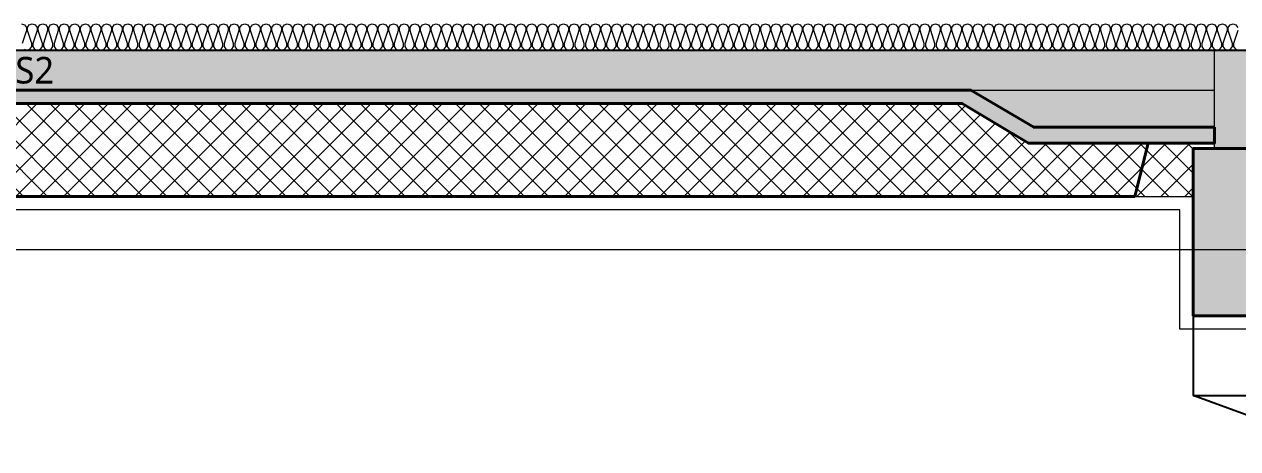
# Model space of a CAD drawing. Header units: millimetres. Extents: x 0 to 420000, y 0 to 297000.
# Drawn here: x 216513 to 221080, y 176750 to 178348 of the extents above; entities that cross this region are included whole.
import ezdxf
from ezdxf.enums import TextEntityAlignment as Align

# ---------------------------------------------------------------- set-up
doc = ezdxf.new("R2010")
doc.units = ezdxf.units.MM
doc.linetypes.add('CEN', pattern=[62, 60, -1, 0, -1])
for name, color, linetype, lineweight in [('A-AXIS-LINE', 1, 'CEN', 15), ('A-CONC-LIN1', 2, 'Continuous', 40), ('A-CONC-LIN2', 7, 'Continuous', 25), ('A-ELEV-LIN2', 7, 'Continuous', 25), ('A-XXXX-INSL1', 15, 'Continuous', 18), ('A-XXXX-INSL2', 8, 'Continuous', 18)]:
    doc.layers.add(name, color=color, linetype=linetype, lineweight=lineweight)
doc.layers.add('A-CONC-SOLD', color=253, linetype='CEN')
doc.layers.add('A-XXXX-NPLT', color=144, linetype='Continuous', lineweight=15, plot=False)
doc.styles.add('맑은고딕', font='')
doc.styles.get('맑은고딕').set_extended_font_data('Malgun Gothic')

# ---------------------------------------------------------------- blocks, each defined once
blk = doc.blocks.new('axis(220316)')
at = {"layer": 'A-AXIS-LINE', "ltscale": 1000}
blk.add_line((4631788.1, -422118.7), (4955413.1, -422118.7), dxfattribs=at)
blk = doc.blocks.new('PG1')
at = {"layer": 'A-CONC-SOLD'}
h = blk.add_hatch(color=256, dxfattribs=at)
h.dxf.hatch_style = 1
h.paths.add_polyline_path([(4800580.6, -237068.7), (4800580.6, -237438.7), (4802620.6, -237438.7), (4802620.6, -237068.7)])
h = blk.add_hatch(color=256, dxfattribs=at)
h.dxf.hatch_style = 1
h.paths.add_polyline_path([(4800500.6, -238068.7), (4800500.6, -237438.7), (4802700.6, -237438.7), (4802700.6, -238068.7), (4802240.6, -238068.7), (4802160.6, -237488.7), (4801040.6, -237488.7), (4800960.6, -238068.7)])
at = {"layer": 'A-CONC-LIN1'}
blk.add_lwpolyline([(4800500.6, -238068.7), (4800500.6, -237438.7), (4802700.6, -237438.7), (4802700.6, -238068.7), (4802240.6, -238068.7), (4802160.6, -237488.7), (4801040.6, -237488.7), (4800960.6, -238068.7), (4800500.6, -238068.7)], dxfattribs=at)
at = {"layer": 'A-CONC-LIN2'}
blk.add_line((4800580.6, -237068.7), (4802620.6, -237068.7), dxfattribs=at)
at = {"layer": 'A-XXXX-NPLT'}
blk.add_lwpolyline([(4802700.6, -238068.7), (4800500.6, -238068.7), (4800500.6, -237438.7), (4800580.6, -237438.7), (4800580.6, -237068.7), (4802620.6, -237068.7), (4802620.6, -237438.7), (4802700.6, -237438.7)], close=True, dxfattribs=at)
at = {"layer": 'A-XXXX-NPLT', "style": '맑은고딕'}
for s, p in [('PG1', (4801600.6, -237718.7)), ('2200X1000', (4801600.6, -237868.7))]:
    blk.add_text(s, height=100, dxfattribs=at).set_placement(p, align=Align.MIDDLE)
blk = doc.blocks.new('PS2(횡)')
at = {"layer": 'A-CONC-SOLD'}
h = blk.add_hatch(color=256, dxfattribs=at)
h.dxf.hatch_style = 1
h.paths.add_polyline_path([(1020, 0), (1020, -290), (1700, -290), (1937.4, -150), (9062.6, -150), (9300, -290), (9980, -290), (9980, 0)])
h = blk.add_hatch(color=256, dxfattribs=at)
h.dxf.hatch_style = 1
h.paths.add_polyline_path([(9980, -290), (9980, -350), (9280, -350), (9030, -200), (1970, -200), (1720, -350), (1020, -350), (1020, -290), (1700, -290), (1937.4, -150), (9062.6, -150), (9300, -290)])
at = {"layer": 'A-XXXX-INSL2'}
h = blk.add_hatch(dxfattribs=at)
h.set_pattern_fill('ANSI37', color=256, scale=20)
h.set_pattern_definition([(45, (-244012.5, -188500), (-44.90128, 44.90128), []), (135, (-244012.5, -188500), (-44.90128, -44.90128), [])])
h.paths.add_polyline_path([(1100, -550), (9900, -550), (9900, -350), (9280, -350), (9030, -200), (1970, -200), (1720, -350), (1100, -350)])
at = {"layer": 'A-CONC-LIN1', "color": 2}
for p, q in [((9680, -550), (9730, -350)), ((1320, -550), (9680, -550))]:
    blk.add_line(p, q, dxfattribs=at)
blk.add_lwpolyline([(9980, -290), (9980, -350), (9280, -350), (9030, -200), (1970, -200), (1720, -350), (1020, -350), (1020, -290), (1700, -290), (1937.4, -150), (9062.6, -150), (9300, -290)], close=True, dxfattribs=at)
at = {"layer": 'A-CONC-LIN2'}
blk.add_line((1020, 0), (9980, 0), dxfattribs=at)
at = {"layer": 'A-XXXX-INSL2'}
blk.add_line((9680, -550), (9900, -550), dxfattribs=at)
at = {"layer": 'A-XXXX-NPLT'}
blk.add_line((9062.6, -150), (9980, -150), dxfattribs=at)
at = {"layer": 'A-XXXX-NPLT', "style": '맑은고딕'}
blk.add_text('PS2', height=100, dxfattribs=at).set_placement((5500, -75), align=Align.MIDDLE)
blk = doc.blocks.new('횡3층')
at = {"layer": 'A-ELEV-LIN2'}
for p, q in [((4822500.6, -238318.7), (4824700.6, -238318.7)), ((4822500.6, -238318.7), (4822500.6, -238618.7)), ((4822500.6, -238618.7), (4824700.6, -238618.7)), ((4823050.6, -238818.7), (4822500.6, -238618.7))]:
    blk.add_line(p, q, dxfattribs=at)
at = {"layer": 'A-XXXX-INSL1'}
blk.add_lwpolyline([(4833450.6, -237918.7), (4824750.6, -237918.7), (4824750.6, -238368.7), (4824197, -238368.7), (4824117, -237788.7), (4823084.1, -237788.7), (4823004.1, -238368.7), (4822450.6, -238368.7), (4822450.6, -237918.7), (4813750.6, -237918.7), (4813750.6, -238368.7), (4813197, -238368.7), (4813117, -237788.7), (4812084.1, -237788.7), (4812004.1, -238368.7), (4811450.6, -238368.7), (4811450.6, -237918.7), (4802750.6, -237918.7)], dxfattribs=at)
at = {"layer": 'A-XXXX-INSL2'}
for points in [[(4818090.6, -237218.7), (4818101.6, -237222.7), (4818108.6, -237232.7), (4818108.6, -237243.7), (4818092.6, -237293.7)], [(4818099.6, -237314.7), (4818110.6, -237318.7), (4818121.6, -237314.7), (4818128.6, -237304.7), (4818128.6, -237293.7), (4818112.6, -237243.7), (4818112.6, -237232.7), (4818119.6, -237222.7), (4818130.6, -237218.7), (4818141.6, -237222.7), (4818148.6, -237232.7), (4818148.6, -237243.7), (4818132.6, -237293.7), (4818132.6, -237304.7), (4818139.6, -237314.7), (4818150.6, -237318.7), (4818161.6, -237314.7), (4818168.6, -237304.7), (4818168.6, -237293.7), (4818152.6, -237243.7), (4818152.6, -237232.7), (4818159.6, -237222.7), (4818170.6, -237218.7), (4818181.6, -237222.7), (4818188.6, -237232.7), (4818188.6, -237243.7), (4818172.6, -237293.7), (4818172.6, -237304.7), (4818179.6, -237314.7), (4818190.6, -237318.7), (4818201.6, -237314.7), (4818208.6, -237304.7), (4818208.6, -237293.7), (4818192.6, -237243.7), (4818192.6, -237232.7), (4818199.6, -237222.7), (4818210.6, -237218.7), (4818221.6, -237222.7), (4818228.6, -237232.7), (4818228.6, -237243.7), (4818212.6, -237293.7), (4818212.6, -237304.7), (4818219.6, -237314.7), (4818230.6, -237318.7), (4818241.6, -237314.7), (4818248.6, -237304.7), (4818248.6, -237293.7), (4818232.6, -237243.7), (4818232.6, -237232.7), (4818239.6, -237222.7), (4818250.6, -237218.7), (4818261.6, -237222.7), (4818268.6, -237232.7), (4818268.6, -237243.7), (4818252.6, -237293.7), (4818252.6, -237304.7), (4818259.6, -237314.7), (4818270.6, -237318.7), (4818281.6, -237314.7), (4818288.6, -237304.7), (4818288.6, -237293.7), (4818272.6, -237243.7), (4818272.6, -237232.7), (4818279.6, -237222.7), (4818290.6, -237218.7), (4818301.6, -237222.7), (4818308.6, -237232.7), (4818308.6, -237243.7), (4818292.6, -237293.7), (4818292.6, -237304.7), (4818299.6, -237314.7), (4818310.6, -237318.7), (4818321.6, -237314.7), (4818328.6, -237304.7), (4818328.6, -237293.7), (4818312.6, -237243.7), (4818312.6, -237232.7), (4818319.6, -237222.7), (4818330.6, -237218.7), (4818341.6, -237222.7), (4818348.6, -237232.7), (4818348.6, -237243.7), (4818332.6, -237293.7), (4818332.6, -237304.7), (4818339.6, -237314.7), (4818350.6, -237318.7), (4818361.6, -237314.7), (4818368.6, -237304.7), (4818368.6, -237293.7), (4818352.6, -237243.7), (4818352.6, -237232.7), (4818359.6, -237222.7), (4818370.6, -237218.7), (4818381.6, -237222.7), (4818388.6, -237232.7), (4818388.6, -237243.7), (4818372.6, -237293.7), (4818372.6, -237304.7), (4818379.6, -237314.7), (4818390.6, -237318.7), (4818401.6, -237314.7), (4818408.6, -237304.7), (4818408.6, -237293.7), (4818392.6, -237243.7), (4818392.6, -237232.7), (4818399.6, -237222.7), (4818410.6, -237218.7), (4818421.6, -237222.7), (4818428.6, -237232.7), (4818428.6, -237243.7), (4818412.6, -237293.7), (4818412.6, -237304.7), (4818419.6, -237314.7), (4818430.6, -237318.7), (4818441.6, -237314.7), (4818448.6, -237304.7), (4818448.6, -237293.7), (4818432.6, -237243.7), (4818432.6, -237232.7), (4818439.6, -237222.7), (4818450.6, -237218.7), (4818461.6, -237222.7), (4818468.6, -237232.7), (4818468.6, -237243.7), (4818452.6, -237293.7), (4818452.6, -237304.7), (4818459.6, -237314.7), (4818470.6, -237318.7), (4818481.6, -237314.7), (4818488.6, -237304.7), (4818488.6, -237293.7), (4818472.6, -237243.7), (4818472.6, -237232.7), (4818479.6, -237222.7), (4818490.6, -237218.7), (4818501.6, -237222.7), (4818508.6, -237232.7), (4818508.6, -237243.7), (4818492.6, -237293.7), (4818492.6, -237304.7), (4818499.6, -237314.7), (4818510.6, -237318.7), (4818521.6, -237314.7), (4818528.6, -237304.7), (4818528.6, -237293.7), (4818512.6, -237243.7), (4818512.6, -237232.7), (4818519.6, -237222.7), (4818530.6, -237218.7), (4818541.6, -237222.7), (4818548.6, -237232.7), (4818548.6, -237243.7), (4818532.6, -237293.7), (4818532.6, -237304.7), (4818539.6, -237314.7), (4818550.6, -237318.7), (4818561.6, -237314.7), (4818568.6, -237304.7), (4818568.6, -237293.7), (4818552.6, -237243.7), (4818552.6, -237232.7), (4818559.6, -237222.7), (4818570.6, -237218.7), (4818581.6, -237222.7), (4818588.6, -237232.7), (4818588.6, -237243.7), (4818572.6, -237293.7), (4818572.6, -237304.7), (4818579.6, -237314.7), (4818590.6, -237318.7), (4818601.6, -237314.7), (4818608.6, -237304.7), (4818608.6, -237293.7), (4818592.6, -237243.7), (4818592.6, -237232.7), (4818599.6, -237222.7), (4818610.6, -237218.7), (4818621.6, -237222.7), (4818628.6, -237232.7), (4818628.6, -237243.7), (4818612.6, -237293.7), (4818612.6, -237304.7), (4818619.6, -237314.7), (4818630.6, -237318.7), (4818641.6, -237314.7), (4818648.6, -237304.7), (4818648.6, -237293.7), (4818632.6, -237243.7), (4818632.6, -237232.7), (4818639.6, -237222.7), (4818650.6, -237218.7), (4818661.6, -237222.7), (4818668.6, -237232.7), (4818668.6, -237243.7), (4818652.6, -237293.7), (4818652.6, -237304.7), (4818659.6, -237314.7), (4818670.6, -237318.7), (4818681.6, -237314.7), (4818688.6, -237304.7), (4818688.6, -237293.7), (4818672.6, -237243.7), (4818672.6, -237232.7), (4818679.6, -237222.7), (4818690.6, -237218.7), (4818701.6, -237222.7), (4818708.6, -237232.7), (4818708.6, -237243.7), (4818692.6, -237293.7), (4818692.6, -237304.7), (4818699.6, -237314.7), (4818710.6, -237318.7), (4818721.6, -237314.7), (4818728.6, -237304.7), (4818728.6, -237293.7), (4818712.6, -237243.7), (4818712.6, -237232.7), (4818719.6, -237222.7), (4818730.6, -237218.7), (4818741.6, -237222.7), (4818748.6, -237232.7), (4818748.6, -237243.7), (4818732.6, -237293.7), (4818732.6, -237304.7), (4818739.6, -237314.7), (4818750.6, -237318.7), (4818761.6, -237314.7), (4818768.6, -237304.7), (4818768.6, -237293.7), (4818752.6, -237243.7), (4818752.6, -237232.7), (4818759.6, -237222.7), (4818770.6, -237218.7), (4818781.6, -237222.7), (4818788.6, -237232.7), (4818788.6, -237243.7), (4818772.6, -237293.7), (4818772.6, -237304.7), (4818779.6, -237314.7), (4818790.6, -237318.7), (4818801.6, -237314.7), (4818808.6, -237304.7), (4818808.6, -237293.7), (4818792.6, -237243.7), (4818792.6, -237232.7), (4818799.6, -237222.7), (4818810.6, -237218.7), (4818821.6, -237222.7), (4818828.6, -237232.7), (4818828.6, -237243.7), (4818812.6, -237293.7), (4818812.6, -237304.7), (4818819.6, -237314.7), (4818830.6, -237318.7), (4818841.6, -237314.7), (4818848.6, -237304.7), (4818848.6, -237293.7), (4818832.6, -237243.7), (4818832.6, -237232.7), (4818839.6, -237222.7), (4818850.6, -237218.7), (4818861.6, -237222.7), (4818868.6, -237232.7), (4818868.6, -237243.7), (4818852.6, -237293.7), (4818852.6, -237304.7), (4818859.6, -237314.7), (4818870.6, -237318.7), (4818881.6, -237314.7), (4818888.6, -237304.7), (4818888.6, -237293.7), (4818872.6, -237243.7), (4818872.6, -237232.7), (4818879.6, -237222.7), (4818890.6, -237218.7), (4818901.6, -237222.7), (4818908.6, -237232.7), (4818908.6, -237243.7), (4818892.6, -237293.7), (4818892.6, -237304.7), (4818899.6, -237314.7), (4818910.6, -237318.7), (4818921.6, -237314.7), (4818928.6, -237304.7), (4818928.6, -237293.7), (4818912.6, -237243.7), (4818912.6, -237232.7), (4818919.6, -237222.7), (4818930.6, -237218.7), (4818941.6, -237222.7), (4818948.6, -237232.7), (4818948.6, -237243.7), (4818932.6, -237293.7), (4818932.6, -237304.7), (4818939.6, -237314.7), (4818950.6, -237318.7), (4818961.6, -237314.7), (4818968.6, -237304.7), (4818968.6, -237293.7), (4818952.6, -237243.7), (4818952.6, -237232.7), (4818959.6, -237222.7), (4818970.6, -237218.7), (4818981.6, -237222.7), (4818988.6, -237232.7), (4818988.6, -237243.7), (4818972.6, -237293.7), (4818972.6, -237304.7), (4818979.6, -237314.7), (4818990.6, -237318.7), (4819001.6, -237314.7), (4819008.6, -237304.7), (4819008.6, -237293.7), (4818992.6, -237243.7), (4818992.6, -237232.7), (4818999.6, -237222.7), (4819010.6, -237218.7), (4819021.6, -237222.7), (4819028.6, -237232.7), (4819028.6, -237243.7), (4819012.6, -237293.7), (4819012.6, -237304.7), (4819019.6, -237314.7), (4819030.6, -237318.7), (4819041.6, -237314.7), (4819048.6, -237304.7), (4819048.6, -237293.7), (4819032.6, -237243.7), (4819032.6, -237232.7), (4819039.6, -237222.7), (4819050.6, -237218.7), (4819061.6, -237222.7), (4819068.6, -237232.7), (4819068.6, -237243.7), (4819052.6, -237293.7), (4819052.6, -237304.7), (4819059.6, -237314.7), (4819070.6, -237318.7), (4819081.6, -237314.7), (4819088.6, -237304.7), (4819088.6, -237293.7), (4819072.6, -237243.7), (4819072.6, -237232.7), (4819079.6, -237222.7), (4819090.6, -237218.7), (4819101.6, -237222.7), (4819108.6, -237232.7), (4819108.6, -237243.7), (4819092.6, -237293.7), (4819092.6, -237304.7), (4819099.6, -237314.7), (4819110.6, -237318.7), (4819121.6, -237314.7), (4819128.6, -237304.7), (4819128.6, -237293.7), (4819112.6, -237243.7), (4819112.6, -237232.7), (4819119.6, -237222.7), (4819130.6, -237218.7), (4819141.6, -237222.7), (4819148.6, -237232.7), (4819148.6, -237243.7), (4819132.6, -237293.7), (4819132.6, -237304.7), (4819139.6, -237314.7), (4819150.6, -237318.7), (4819161.6, -237314.7), (4819168.6, -237304.7), (4819168.6, -237293.7), (4819152.6, -237243.7), (4819152.6, -237232.7), (4819159.6, -237222.7), (4819170.6, -237218.7), (4819181.6, -237222.7), (4819188.6, -237232.7), (4819188.6, -237243.7), (4819172.6, -237293.7), (4819172.6, -237304.7), (4819179.6, -237314.7), (4819190.6, -237318.7), (4819201.6, -237314.7), (4819208.6, -237304.7), (4819208.6, -237293.7), (4819192.6, -237243.7), (4819192.6, -237232.7), (4819199.6, -237222.7), (4819210.6, -237218.7), (4819221.6, -237222.7), (4819228.6, -237232.7), (4819228.6, -237243.7), (4819212.6, -237293.7), (4819212.6, -237304.7), (4819219.6, -237314.7), (4819230.6, -237318.7), (4819241.6, -237314.7), (4819248.6, -237304.7), (4819248.6, -237293.7), (4819232.6, -237243.7), (4819232.6, -237232.7), (4819239.6, -237222.7), (4819250.6, -237218.7), (4819261.6, -237222.7), (4819268.6, -237232.7), (4819268.6, -237243.7), (4819252.6, -237293.7), (4819252.6, -237304.7), (4819259.6, -237314.7), (4819270.6, -237318.7), (4819281.6, -237314.7), (4819288.6, -237304.7), (4819288.6, -237293.7), (4819272.6, -237243.7), (4819272.6, -237232.7), (4819279.6, -237222.7), (4819290.6, -237218.7), (4819301.6, -237222.7), (4819308.6, -237232.7), (4819308.6, -237243.7), (4819292.6, -237293.7), (4819292.6, -237304.7), (4819299.6, -237314.7), (4819310.6, -237318.7), (4819321.6, -237314.7), (4819328.6, -237304.7), (4819328.6, -237293.7), (4819312.6, -237243.7), (4819312.6, -237232.7), (4819319.6, -237222.7), (4819330.6, -237218.7), (4819341.6, -237222.7), (4819348.6, -237232.7), (4819348.6, -237243.7), (4819332.6, -237293.7), (4819332.6, -237304.7), (4819339.6, -237314.7), (4819350.6, -237318.7), (4819361.6, -237314.7), (4819368.6, -237304.7), (4819368.6, -237293.7), (4819352.6, -237243.7), (4819352.6, -237232.7), (4819359.6, -237222.7), (4819370.6, -237218.7), (4819381.6, -237222.7), (4819388.6, -237232.7), (4819388.6, -237243.7), (4819372.6, -237293.7), (4819372.6, -237304.7), (4819379.6, -237314.7), (4819390.6, -237318.7), (4819401.6, -237314.7), (4819408.6, -237304.7), (4819408.6, -237293.7), (4819392.6, -237243.7), (4819392.6, -237232.7), (4819399.6, -237222.7), (4819410.6, -237218.7), (4819421.6, -237222.7), (4819428.6, -237232.7), (4819428.6, -237243.7), (4819412.6, -237293.7), (4819412.6, -237304.7), (4819419.6, -237314.7), (4819430.6, -237318.7), (4819441.6, -237314.7), (4819448.6, -237304.7), (4819448.6, -237293.7), (4819432.6, -237243.7), (4819432.6, -237232.7), (4819439.6, -237222.7), (4819450.6, -237218.7), (4819461.6, -237222.7), (4819468.6, -237232.7), (4819468.6, -237243.7), (4819452.6, -237293.7), (4819452.6, -237304.7), (4819459.6, -237314.7), (4819470.6, -237318.7), (4819481.6, -237314.7), (4819488.6, -237304.7), (4819488.6, -237293.7), (4819472.6, -237243.7), (4819472.6, -237232.7), (4819479.6, -237222.7), (4819490.6, -237218.7), (4819501.6, -237222.7), (4819508.6, -237232.7), (4819508.6, -237243.7), (4819492.6, -237293.7), (4819492.6, -237304.7), (4819499.6, -237314.7), (4819510.6, -237318.7), (4819521.6, -237314.7), (4819528.6, -237304.7), (4819528.6, -237293.7), (4819512.6, -237243.7), (4819512.6, -237232.7), (4819519.6, -237222.7), (4819530.6, -237218.7), (4819541.6, -237222.7), (4819548.6, -237232.7), (4819548.6, -237243.7), (4819532.6, -237293.7), (4819532.6, -237304.7), (4819539.6, -237314.7), (4819550.6, -237318.7), (4819561.6, -237314.7), (4819568.6, -237304.7), (4819568.6, -237293.7), (4819552.6, -237243.7), (4819552.6, -237232.7), (4819559.6, -237222.7), (4819570.6, -237218.7), (4819581.6, -237222.7), (4819588.6, -237232.7), (4819588.6, -237243.7), (4819572.6, -237293.7), (4819572.6, -237304.7), (4819579.6, -237314.7), (4819590.6, -237318.7), (4819601.6, -237314.7), (4819608.6, -237304.7), (4819608.6, -237293.7), (4819592.6, -237243.7), (4819592.6, -237232.7), (4819599.6, -237222.7), (4819610.6, -237218.7), (4819621.6, -237222.7), (4819628.6, -237232.7), (4819628.6, -237243.7), (4819612.6, -237293.7), (4819612.6, -237304.7), (4819619.6, -237314.7), (4819630.6, -237318.7), (4819641.6, -237314.7), (4819648.6, -237304.7), (4819648.6, -237293.7), (4819632.6, -237243.7), (4819632.6, -237232.7), (4819639.6, -237222.7), (4819650.6, -237218.7), (4819661.6, -237222.7), (4819668.6, -237232.7), (4819668.6, -237243.7), (4819652.6, -237293.7), (4819652.6, -237304.7), (4819659.6, -237314.7), (4819670.6, -237318.7), (4819681.6, -237314.7), (4819688.6, -237304.7), (4819688.6, -237293.7), (4819672.6, -237243.7), (4819672.6, -237232.7), (4819679.6, -237222.7), (4819690.6, -237218.7), (4819701.6, -237222.7), (4819708.6, -237232.7), (4819708.6, -237243.7), (4819692.6, -237293.7), (4819692.6, -237304.7), (4819699.6, -237314.7), (4819710.6, -237318.7), (4819721.6, -237314.7), (4819728.6, -237304.7), (4819728.6, -237293.7), (4819712.6, -237243.7), (4819712.6, -237232.7), (4819719.6, -237222.7), (4819730.6, -237218.7), (4819741.6, -237222.7), (4819748.6, -237232.7), (4819748.6, -237243.7), (4819732.6, -237293.7), (4819732.6, -237304.7), (4819739.6, -237314.7), (4819750.6, -237318.7), (4819761.6, -237314.7), (4819768.6, -237304.7), (4819768.6, -237293.7), (4819752.6, -237243.7), (4819752.6, -237232.7), (4819759.6, -237222.7), (4819770.6, -237218.7), (4819781.6, -237222.7), (4819788.6, -237232.7), (4819788.6, -237243.7), (4819772.6, -237293.7), (4819772.6, -237304.7), (4819779.6, -237314.7), (4819790.6, -237318.7), (4819801.6, -237314.7), (4819808.6, -237304.7), (4819808.6, -237293.7), (4819792.6, -237243.7), (4819792.6, -237232.7), (4819799.6, -237222.7), (4819810.6, -237218.7), (4819821.6, -237222.7), (4819828.6, -237232.7), (4819828.6, -237243.7), (4819812.6, -237293.7), (4819812.6, -237304.7), (4819819.6, -237314.7), (4819830.6, -237318.7), (4819841.6, -237314.7), (4819848.6, -237304.7), (4819848.6, -237293.7), (4819832.6, -237243.7), (4819832.6, -237232.7), (4819839.6, -237222.7), (4819850.6, -237218.7), (4819861.6, -237222.7), (4819868.6, -237232.7), (4819868.6, -237243.7), (4819852.6, -237293.7), (4819852.6, -237304.7), (4819859.6, -237314.7), (4819870.6, -237318.7), (4819881.6, -237314.7), (4819888.6, -237304.7), (4819888.6, -237293.7), (4819872.6, -237243.7), (4819872.6, -237232.7), (4819879.6, -237222.7), (4819890.6, -237218.7), (4819901.6, -237222.7), (4819908.6, -237232.7), (4819908.6, -237243.7), (4819892.6, -237293.7), (4819892.6, -237304.7), (4819899.6, -237314.7), (4819910.6, -237318.7), (4819921.6, -237314.7), (4819928.6, -237304.7), (4819928.6, -237293.7), (4819912.6, -237243.7), (4819912.6, -237232.7), (4819919.6, -237222.7), (4819930.6, -237218.7), (4819941.6, -237222.7), (4819948.6, -237232.7), (4819948.6, -237243.7), (4819932.6, -237293.7), (4819932.6, -237304.7), (4819939.6, -237314.7), (4819950.6, -237318.7), (4819961.6, -237314.7), (4819968.6, -237304.7), (4819968.6, -237293.7), (4819952.6, -237243.7), (4819952.6, -237232.7), (4819959.6, -237222.7), (4819970.6, -237218.7), (4819981.6, -237222.7), (4819988.6, -237232.7), (4819988.6, -237243.7), (4819972.6, -237293.7), (4819972.6, -237304.7), (4819979.6, -237314.7), (4819990.6, -237318.7), (4820001.6, -237314.7), (4820008.6, -237304.7), (4820008.6, -237293.7), (4819992.6, -237243.7), (4819992.6, -237232.7), (4819999.6, -237222.7), (4820010.6, -237218.7), (4820021.6, -237222.7), (4820028.6, -237232.7), (4820028.6, -237243.7), (4820012.6, -237293.7), (4820012.6, -237304.7), (4820019.6, -237314.7), (4820030.6, -237318.7), (4820041.6, -237314.7), (4820048.6, -237304.7), (4820048.6, -237293.7), (4820032.6, -237243.7), (4820032.6, -237232.7), (4820039.6, -237222.7), (4820050.6, -237218.7), (4820061.6, -237222.7), (4820068.6, -237232.7), (4820068.6, -237243.7), (4820052.6, -237293.7), (4820052.6, -237304.7), (4820059.6, -237314.7), (4820070.6, -237318.7), (4820081.6, -237314.7), (4820088.6, -237304.7), (4820088.6, -237293.7), (4820072.6, -237243.7), (4820072.6, -237232.7), (4820079.6, -237222.7), (4820090.6, -237218.7), (4820101.6, -237222.7), (4820108.6, -237232.7), (4820108.6, -237243.7), (4820092.6, -237293.7), (4820092.6, -237304.7), (4820099.6, -237314.7), (4820110.6, -237318.7), (4820121.6, -237314.7), (4820128.6, -237304.7), (4820128.6, -237293.7), (4820112.6, -237243.7), (4820112.6, -237232.7), (4820119.6, -237222.7), (4820130.6, -237218.7), (4820141.6, -237222.7), (4820148.6, -237232.7), (4820148.6, -237243.7), (4820132.6, -237293.7), (4820132.6, -237304.7), (4820139.6, -237314.7), (4820150.6, -237318.7), (4820161.6, -237314.7), (4820168.6, -237304.7), (4820168.6, -237293.7), (4820152.6, -237243.7), (4820152.6, -237232.7), (4820159.6, -237222.7), (4820170.6, -237218.7), (4820181.6, -237222.7), (4820188.6, -237232.7), (4820188.6, -237243.7), (4820172.6, -237293.7), (4820172.6, -237304.7), (4820179.6, -237314.7), (4820190.6, -237318.7), (4820201.6, -237314.7), (4820208.6, -237304.7), (4820208.6, -237293.7), (4820192.6, -237243.7), (4820192.6, -237232.7), (4820199.6, -237222.7), (4820210.6, -237218.7), (4820221.6, -237222.7), (4820228.6, -237232.7), (4820228.6, -237243.7), (4820212.6, -237293.7), (4820212.6, -237304.7), (4820219.6, -237314.7), (4820230.6, -237318.7), (4820241.6, -237314.7), (4820248.6, -237304.7), (4820248.6, -237293.7), (4820232.6, -237243.7), (4820232.6, -237232.7), (4820239.6, -237222.7), (4820250.6, -237218.7), (4820261.6, -237222.7), (4820268.6, -237232.7), (4820268.6, -237243.7), (4820252.6, -237293.7), (4820252.6, -237304.7), (4820259.6, -237314.7), (4820270.6, -237318.7), (4820281.6, -237314.7), (4820288.6, -237304.7), (4820288.6, -237293.7), (4820272.6, -237243.7), (4820272.6, -237232.7), (4820279.6, -237222.7), (4820290.6, -237218.7), (4820301.6, -237222.7), (4820308.6, -237232.7), (4820308.6, -237243.7), (4820292.6, -237293.7), (4820292.6, -237304.7), (4820299.6, -237314.7), (4820310.6, -237318.7), (4820321.6, -237314.7), (4820328.6, -237304.7), (4820328.6, -237293.7), (4820312.6, -237243.7), (4820312.6, -237232.7), (4820319.6, -237222.7), (4820330.6, -237218.7), (4820341.6, -237222.7), (4820348.6, -237232.7), (4820348.6, -237243.7), (4820332.6, -237293.7), (4820332.6, -237304.7), (4820339.6, -237314.7), (4820350.6, -237318.7), (4820361.6, -237314.7), (4820368.6, -237304.7), (4820368.6, -237293.7), (4820352.6, -237243.7), (4820352.6, -237232.7), (4820359.6, -237222.7), (4820370.6, -237218.7), (4820381.6, -237222.7), (4820388.6, -237232.7), (4820388.6, -237243.7), (4820372.6, -237293.7), (4820372.6, -237304.7), (4820379.6, -237314.7), (4820390.6, -237318.7), (4820401.6, -237314.7), (4820408.6, -237304.7), (4820408.6, -237293.7), (4820392.6, -237243.7), (4820392.6, -237232.7), (4820399.6, -237222.7), (4820410.6, -237218.7), (4820421.6, -237222.7), (4820428.6, -237232.7), (4820428.6, -237243.7), (4820412.6, -237293.7), (4820412.6, -237304.7), (4820419.6, -237314.7), (4820430.6, -237318.7), (4820441.6, -237314.7), (4820448.6, -237304.7), (4820448.6, -237293.7), (4820432.6, -237243.7), (4820432.6, -237232.7), (4820439.6, -237222.7), (4820450.6, -237218.7), (4820461.6, -237222.7), (4820468.6, -237232.7), (4820468.6, -237243.7), (4820452.6, -237293.7), (4820452.6, -237304.7), (4820459.6, -237314.7), (4820470.6, -237318.7), (4820481.6, -237314.7), (4820488.6, -237304.7), (4820488.6, -237293.7), (4820472.6, -237243.7), (4820472.6, -237232.7), (4820479.6, -237222.7), (4820490.6, -237218.7), (4820501.6, -237222.7), (4820508.6, -237232.7), (4820508.6, -237243.7), (4820492.6, -237293.7), (4820492.6, -237304.7), (4820499.6, -237314.7), (4820510.6, -237318.7), (4820521.6, -237314.7), (4820528.6, -237304.7), (4820528.6, -237293.7), (4820512.6, -237243.7), (4820512.6, -237232.7), (4820519.6, -237222.7), (4820530.6, -237218.7), (4820541.6, -237222.7), (4820548.6, -237232.7), (4820548.6, -237243.7), (4820532.6, -237293.7), (4820532.6, -237304.7), (4820539.6, -237314.7), (4820550.6, -237318.7), (4820561.6, -237314.7), (4820568.6, -237304.7), (4820568.6, -237293.7), (4820552.6, -237243.7), (4820552.6, -237232.7), (4820559.6, -237222.7), (4820570.6, -237218.7), (4820581.6, -237222.7), (4820588.6, -237232.7), (4820588.6, -237243.7), (4820572.6, -237293.7), (4820572.6, -237304.7), (4820579.6, -237314.7), (4820590.6, -237318.7), (4820601.6, -237314.7), (4820608.6, -237304.7), (4820608.6, -237293.7), (4820592.6, -237243.7), (4820592.6, -237232.7), (4820599.6, -237222.7), (4820610.6, -237218.7), (4820621.6, -237222.7), (4820628.6, -237232.7), (4820628.6, -237243.7), (4820612.6, -237293.7), (4820612.6, -237304.7), (4820619.6, -237314.7), (4820630.6, -237318.7), (4820641.6, -237314.7), (4820648.6, -237304.7), (4820648.6, -237293.7), (4820632.6, -237243.7), (4820632.6, -237232.7), (4820639.6, -237222.7), (4820650.6, -237218.7), (4820661.6, -237222.7), (4820668.6, -237232.7), (4820668.6, -237243.7), (4820652.6, -237293.7), (4820652.6, -237304.7), (4820659.6, -237314.7), (4820670.6, -237318.7), (4820681.6, -237314.7), (4820688.6, -237304.7), (4820688.6, -237293.7), (4820672.6, -237243.7), (4820672.6, -237232.7), (4820679.6, -237222.7), (4820690.6, -237218.7), (4820701.6, -237222.7), (4820708.6, -237232.7), (4820708.6, -237243.7), (4820692.6, -237293.7), (4820692.6, -237304.7), (4820699.6, -237314.7), (4820710.6, -237318.7), (4820721.6, -237314.7), (4820728.6, -237304.7), (4820728.6, -237293.7), (4820712.6, -237243.7), (4820712.6, -237232.7), (4820719.6, -237222.7), (4820730.6, -237218.7), (4820741.6, -237222.7), (4820748.6, -237232.7), (4820748.6, -237243.7), (4820732.6, -237293.7), (4820732.6, -237304.7), (4820739.6, -237314.7), (4820750.6, -237318.7), (4820761.6, -237314.7), (4820768.6, -237304.7), (4820768.6, -237293.7), (4820752.6, -237243.7), (4820752.6, -237232.7), (4820759.6, -237222.7), (4820770.6, -237218.7), (4820781.6, -237222.7), (4820788.6, -237232.7), (4820788.6, -237243.7), (4820772.6, -237293.7), (4820772.6, -237304.7), (4820779.6, -237314.7), (4820790.6, -237318.7), (4820801.6, -237314.7), (4820808.6, -237304.7), (4820808.6, -237293.7), (4820792.6, -237243.7), (4820792.6, -237232.7), (4820799.6, -237222.7), (4820810.6, -237218.7), (4820821.6, -237222.7), (4820828.6, -237232.7), (4820828.6, -237243.7), (4820812.6, -237293.7), (4820812.6, -237304.7), (4820819.6, -237314.7), (4820830.6, -237318.7), (4820841.6, -237314.7), (4820848.6, -237304.7), (4820848.6, -237293.7), (4820832.6, -237243.7), (4820832.6, -237232.7), (4820839.6, -237222.7), (4820850.6, -237218.7), (4820861.6, -237222.7), (4820868.6, -237232.7), (4820868.6, -237243.7), (4820852.6, -237293.7), (4820852.6, -237304.7), (4820859.6, -237314.7), (4820870.6, -237318.7), (4820881.6, -237314.7), (4820888.6, -237304.7), (4820888.6, -237293.7), (4820872.6, -237243.7), (4820872.6, -237232.7), (4820879.6, -237222.7), (4820890.6, -237218.7), (4820901.6, -237222.7), (4820908.6, -237232.7), (4820908.6, -237243.7), (4820892.6, -237293.7), (4820892.6, -237304.7), (4820899.6, -237314.7), (4820910.6, -237318.7), (4820921.6, -237314.7), (4820928.6, -237304.7), (4820928.6, -237293.7), (4820912.6, -237243.7), (4820912.6, -237232.7), (4820919.6, -237222.7), (4820930.6, -237218.7), (4820941.6, -237222.7), (4820948.6, -237232.7), (4820948.6, -237243.7), (4820932.6, -237293.7), (4820932.6, -237304.7), (4820939.6, -237314.7), (4820950.6, -237318.7), (4820961.6, -237314.7), (4820968.6, -237304.7), (4820968.6, -237293.7), (4820952.6, -237243.7), (4820952.6, -237232.7), (4820959.6, -237222.7), (4820970.6, -237218.7), (4820981.6, -237222.7), (4820988.6, -237232.7), (4820988.6, -237243.7), (4820972.6, -237293.7), (4820972.6, -237304.7), (4820979.6, -237314.7), (4820990.6, -237318.7), (4821001.6, -237314.7), (4821008.6, -237304.7), (4821008.6, -237293.7), (4820992.6, -237243.7), (4820992.6, -237232.7), (4820999.6, -237222.7), (4821010.6, -237218.7), (4821021.6, -237222.7), (4821028.6, -237232.7), (4821028.6, -237243.7), (4821012.6, -237293.7), (4821012.6, -237304.7), (4821019.6, -237314.7), (4821030.6, -237318.7), (4821041.6, -237314.7), (4821048.6, -237304.7), (4821048.6, -237293.7), (4821032.6, -237243.7), (4821032.6, -237232.7), (4821039.6, -237222.7), (4821050.6, -237218.7), (4821061.6, -237222.7), (4821068.6, -237232.7), (4821068.6, -237243.7), (4821052.6, -237293.7), (4821052.6, -237304.7), (4821059.6, -237314.7), (4821070.6, -237318.7), (4821081.6, -237314.7), (4821088.6, -237304.7), (4821088.6, -237293.7), (4821072.6, -237243.7), (4821072.6, -237232.7), (4821079.6, -237222.7), (4821090.6, -237218.7), (4821101.6, -237222.7), (4821108.6, -237232.7), (4821108.6, -237243.7), (4821092.6, -237293.7), (4821092.6, -237304.7), (4821099.6, -237314.7), (4821110.6, -237318.7), (4821121.6, -237314.7), (4821128.6, -237304.7), (4821128.6, -237293.7), (4821112.6, -237243.7), (4821112.6, -237232.7), (4821119.6, -237222.7), (4821130.6, -237218.7), (4821141.6, -237222.7), (4821148.6, -237232.7), (4821148.6, -237243.7), (4821132.6, -237293.7), (4821132.6, -237304.7), (4821139.6, -237314.7), (4821150.6, -237318.7), (4821161.6, -237314.7), (4821168.6, -237304.7), (4821168.6, -237293.7), (4821152.6, -237243.7), (4821152.6, -237232.7), (4821159.6, -237222.7), (4821170.6, -237218.7), (4821181.6, -237222.7), (4821188.6, -237232.7), (4821188.6, -237243.7), (4821172.6, -237293.7), (4821172.6, -237304.7), (4821179.6, -237314.7), (4821190.6, -237318.7), (4821201.6, -237314.7), (4821208.6, -237304.7), (4821208.6, -237293.7), (4821192.6, -237243.7), (4821192.6, -237232.7), (4821199.6, -237222.7), (4821210.6, -237218.7), (4821221.6, -237222.7), (4821228.6, -237232.7), (4821228.6, -237243.7), (4821212.6, -237293.7), (4821212.6, -237304.7), (4821219.6, -237314.7), (4821230.6, -237318.7), (4821241.6, -237314.7), (4821248.6, -237304.7), (4821248.6, -237293.7), (4821232.6, -237243.7), (4821232.6, -237232.7), (4821239.6, -237222.7), (4821250.6, -237218.7), (4821261.6, -237222.7), (4821268.6, -237232.7), (4821268.6, -237243.7), (4821252.6, -237293.7), (4821252.6, -237304.7), (4821259.6, -237314.7), (4821270.6, -237318.7), (4821281.6, -237314.7), (4821288.6, -237304.7), (4821288.6, -237293.7), (4821272.6, -237243.7), (4821272.6, -237232.7), (4821279.6, -237222.7), (4821290.6, -237218.7), (4821301.6, -237222.7), (4821308.6, -237232.7), (4821308.6, -237243.7), (4821292.6, -237293.7), (4821292.6, -237304.7), (4821299.6, -237314.7), (4821310.6, -237318.7), (4821321.6, -237314.7), (4821328.6, -237304.7), (4821328.6, -237293.7), (4821312.6, -237243.7), (4821312.6, -237232.7), (4821319.6, -237222.7), (4821330.6, -237218.7), (4821341.6, -237222.7), (4821348.6, -237232.7), (4821348.6, -237243.7), (4821332.6, -237293.7), (4821332.6, -237304.7), (4821339.6, -237314.7), (4821350.6, -237318.7), (4821361.6, -237314.7), (4821368.6, -237304.7), (4821368.6, -237293.7), (4821352.6, -237243.7), (4821352.6, -237232.7), (4821359.6, -237222.7), (4821370.6, -237218.7), (4821381.6, -237222.7), (4821388.6, -237232.7), (4821388.6, -237243.7), (4821372.6, -237293.7), (4821372.6, -237304.7), (4821379.6, -237314.7), (4821390.6, -237318.7), (4821401.6, -237314.7), (4821408.6, -237304.7), (4821408.6, -237293.7), (4821392.6, -237243.7), (4821392.6, -237232.7), (4821399.6, -237222.7), (4821410.6, -237218.7), (4821421.6, -237222.7), (4821428.6, -237232.7), (4821428.6, -237243.7), (4821412.6, -237293.7), (4821412.6, -237304.7), (4821419.6, -237314.7), (4821430.6, -237318.7), (4821441.6, -237314.7), (4821448.6, -237304.7), (4821448.6, -237293.7), (4821432.6, -237243.7), (4821432.6, -237232.7), (4821439.6, -237222.7), (4821450.6, -237218.7), (4821461.6, -237222.7), (4821468.6, -237232.7), (4821468.6, -237243.7), (4821452.6, -237293.7), (4821452.6, -237304.7), (4821459.6, -237314.7), (4821470.6, -237318.7), (4821481.6, -237314.7), (4821488.6, -237304.7), (4821488.6, -237293.7), (4821472.6, -237243.7), (4821472.6, -237232.7), (4821479.6, -237222.7), (4821490.6, -237218.7), (4821501.6, -237222.7), (4821508.6, -237232.7), (4821508.6, -237243.7), (4821492.6, -237293.7), (4821492.6, -237304.7), (4821499.6, -237314.7), (4821510.6, -237318.7), (4821521.6, -237314.7), (4821528.6, -237304.7), (4821528.6, -237293.7), (4821512.6, -237243.7), (4821512.6, -237232.7), (4821519.6, -237222.7), (4821530.6, -237218.7), (4821541.6, -237222.7), (4821548.6, -237232.7), (4821548.6, -237243.7), (4821532.6, -237293.7), (4821532.6, -237304.7), (4821539.6, -237314.7), (4821550.6, -237318.7), (4821561.6, -237314.7), (4821568.6, -237304.7), (4821568.6, -237293.7), (4821552.6, -237243.7), (4821552.6, -237232.7), (4821559.6, -237222.7), (4821570.6, -237218.7), (4821581.6, -237222.7), (4821588.6, -237232.7), (4821588.6, -237243.7), (4821572.6, -237293.7), (4821572.6, -237304.7), (4821579.6, -237314.7), (4821590.6, -237318.7), (4821601.6, -237314.7), (4821608.6, -237304.7), (4821608.6, -237293.7), (4821592.6, -237243.7), (4821592.6, -237232.7), (4821599.6, -237222.7), (4821610.6, -237218.7), (4821621.6, -237222.7), (4821628.6, -237232.7), (4821628.6, -237243.7), (4821612.6, -237293.7), (4821612.6, -237304.7), (4821619.6, -237314.7), (4821630.6, -237318.7), (4821641.6, -237314.7), (4821648.6, -237304.7), (4821648.6, -237293.7), (4821632.6, -237243.7), (4821632.6, -237232.7), (4821639.6, -237222.7), (4821650.6, -237218.7), (4821661.6, -237222.7), (4821668.6, -237232.7), (4821668.6, -237243.7), (4821652.6, -237293.7), (4821652.6, -237304.7), (4821659.6, -237314.7), (4821670.6, -237318.7), (4821681.6, -237314.7), (4821688.6, -237304.7), (4821688.6, -237293.7), (4821672.6, -237243.7), (4821672.6, -237232.7), (4821679.6, -237222.7), (4821690.6, -237218.7), (4821701.6, -237222.7), (4821708.6, -237232.7), (4821708.6, -237243.7), (4821692.6, -237293.7), (4821692.6, -237304.7), (4821699.6, -237314.7), (4821710.6, -237318.7), (4821721.6, -237314.7), (4821728.6, -237304.7), (4821728.6, -237293.7), (4821712.6, -237243.7), (4821712.6, -237232.7), (4821719.6, -237222.7), (4821730.6, -237218.7), (4821741.6, -237222.7), (4821748.6, -237232.7), (4821748.6, -237243.7), (4821732.6, -237293.7), (4821732.6, -237304.7), (4821739.6, -237314.7), (4821750.6, -237318.7), (4821761.6, -237314.7), (4821768.6, -237304.7), (4821768.6, -237293.7), (4821752.6, -237243.7), (4821752.6, -237232.7), (4821759.6, -237222.7), (4821770.6, -237218.7), (4821781.6, -237222.7), (4821788.6, -237232.7), (4821788.6, -237243.7), (4821772.6, -237293.7), (4821772.6, -237304.7), (4821779.6, -237314.7), (4821790.6, -237318.7), (4821801.6, -237314.7), (4821808.6, -237304.7), (4821808.6, -237293.7), (4821792.6, -237243.7), (4821792.6, -237232.7), (4821799.6, -237222.7), (4821810.6, -237218.7), (4821821.6, -237222.7), (4821828.6, -237232.7), (4821828.6, -237243.7), (4821812.6, -237293.7), (4821812.6, -237304.7), (4821819.6, -237314.7), (4821830.6, -237318.7), (4821841.6, -237314.7), (4821848.6, -237304.7), (4821848.6, -237293.7), (4821832.6, -237243.7), (4821832.6, -237232.7), (4821839.6, -237222.7), (4821850.6, -237218.7), (4821861.6, -237222.7), (4821868.6, -237232.7), (4821868.6, -237243.7), (4821852.6, -237293.7), (4821852.6, -237304.7), (4821859.6, -237314.7), (4821870.6, -237318.7), (4821881.6, -237314.7), (4821888.6, -237304.7), (4821888.6, -237293.7), (4821872.6, -237243.7), (4821872.6, -237232.7), (4821879.6, -237222.7), (4821890.6, -237218.7), (4821901.6, -237222.7), (4821908.6, -237232.7), (4821908.6, -237243.7), (4821892.6, -237293.7), (4821892.6, -237304.7), (4821899.6, -237314.7), (4821910.6, -237318.7), (4821921.6, -237314.7), (4821928.6, -237304.7), (4821928.6, -237293.7), (4821912.6, -237243.7), (4821912.6, -237232.7), (4821919.6, -237222.7), (4821930.6, -237218.7), (4821941.6, -237222.7), (4821948.6, -237232.7), (4821948.6, -237243.7), (4821932.6, -237293.7), (4821932.6, -237304.7), (4821939.6, -237314.7), (4821950.6, -237318.7), (4821961.6, -237314.7), (4821968.6, -237304.7), (4821968.6, -237293.7), (4821952.6, -237243.7), (4821952.6, -237232.7), (4821959.6, -237222.7), (4821970.6, -237218.7), (4821981.6, -237222.7), (4821988.6, -237232.7), (4821988.6, -237243.7), (4821972.6, -237293.7), (4821972.6, -237304.7), (4821979.6, -237314.7), (4821990.6, -237318.7), (4822001.6, -237314.7), (4822008.6, -237304.7), (4822008.6, -237293.7), (4821992.6, -237243.7), (4821992.6, -237232.7), (4821999.6, -237222.7), (4822010.6, -237218.7), (4822021.6, -237222.7), (4822028.6, -237232.7), (4822028.6, -237243.7), (4822012.6, -237293.7), (4822012.6, -237304.7), (4822019.6, -237314.7), (4822030.6, -237318.7), (4822041.6, -237314.7), (4822048.6, -237304.7), (4822048.6, -237293.7), (4822032.6, -237243.7), (4822032.6, -237232.7), (4822039.6, -237222.7), (4822050.6, -237218.7), (4822061.6, -237222.7), (4822068.6, -237232.7), (4822068.6, -237243.7), (4822052.6, -237293.7), (4822052.6, -237304.7), (4822059.6, -237314.7), (4822070.6, -237318.7), (4822081.6, -237314.7), (4822088.6, -237304.7), (4822088.6, -237293.7), (4822072.6, -237243.7), (4822072.6, -237232.7), (4822079.6, -237222.7), (4822090.6, -237218.7), (4822101.6, -237222.7), (4822108.6, -237232.7), (4822108.6, -237243.7), (4822092.6, -237293.7), (4822092.6, -237304.7), (4822099.6, -237314.7), (4822110.6, -237318.7), (4822121.6, -237314.7), (4822128.6, -237304.7), (4822128.6, -237293.7), (4822112.6, -237243.7), (4822112.6, -237232.7), (4822119.6, -237222.7), (4822130.6, -237218.7), (4822141.6, -237222.7), (4822148.6, -237232.7), (4822148.6, -237243.7), (4822132.6, -237293.7), (4822132.6, -237304.7), (4822139.6, -237314.7), (4822150.6, -237318.7), (4822161.6, -237314.7), (4822168.6, -237304.7), (4822168.6, -237293.7), (4822152.6, -237243.7), (4822152.6, -237232.7), (4822159.6, -237222.7), (4822170.6, -237218.7), (4822181.6, -237222.7), (4822188.6, -237232.7), (4822188.6, -237243.7), (4822172.6, -237293.7), (4822172.6, -237304.7), (4822179.6, -237314.7), (4822190.6, -237318.7), (4822201.6, -237314.7), (4822208.6, -237304.7), (4822208.6, -237293.7), (4822192.6, -237243.7), (4822192.6, -237232.7), (4822199.6, -237222.7), (4822210.6, -237218.7), (4822221.6, -237222.7), (4822228.6, -237232.7), (4822228.6, -237243.7), (4822212.6, -237293.7), (4822212.6, -237304.7), (4822219.6, -237314.7), (4822230.6, -237318.7), (4822241.6, -237314.7), (4822248.6, -237304.7), (4822248.6, -237293.7), (4822232.6, -237243.7), (4822232.6, -237232.7), (4822239.6, -237222.7), (4822250.6, -237218.7), (4822261.6, -237222.7), (4822268.6, -237232.7), (4822268.6, -237243.7), (4822252.6, -237293.7), (4822252.6, -237304.7), (4822259.6, -237314.7), (4822270.6, -237318.7), (4822281.6, -237314.7), (4822288.6, -237304.7), (4822288.6, -237293.7), (4822272.6, -237243.7), (4822272.6, -237232.7), (4822279.6, -237222.7), (4822290.6, -237218.7), (4822301.6, -237222.7), (4822308.6, -237232.7), (4822308.6, -237243.7), (4822292.6, -237293.7), (4822292.6, -237304.7), (4822299.6, -237314.7), (4822310.6, -237318.7), (4822321.6, -237314.7), (4822328.6, -237304.7), (4822328.6, -237293.7), (4822312.6, -237243.7), (4822312.6, -237232.7), (4822319.6, -237222.7), (4822330.6, -237218.7), (4822341.6, -237222.7), (4822348.6, -237232.7), (4822348.6, -237243.7), (4822332.6, -237293.7), (4822332.6, -237304.7), (4822339.6, -237314.7), (4822350.6, -237318.7), (4822361.6, -237314.7), (4822368.6, -237304.7), (4822368.6, -237293.7), (4822352.6, -237243.7), (4822352.6, -237232.7), (4822359.6, -237222.7), (4822370.6, -237218.7), (4822381.6, -237222.7), (4822388.6, -237232.7), (4822388.6, -237243.7), (4822372.6, -237293.7), (4822372.6, -237304.7), (4822379.6, -237314.7), (4822390.6, -237318.7), (4822401.6, -237314.7), (4822408.6, -237304.7), (4822408.6, -237293.7), (4822392.6, -237243.7), (4822392.6, -237232.7), (4822399.6, -237222.7), (4822410.6, -237218.7), (4822421.6, -237222.7), (4822428.6, -237232.7), (4822428.6, -237243.7), (4822412.6, -237293.7), (4822412.6, -237304.7), (4822419.6, -237314.7), (4822430.6, -237318.7), (4822441.6, -237314.7), (4822448.6, -237304.7), (4822448.6, -237293.7), (4822432.6, -237243.7), (4822432.6, -237232.7), (4822439.6, -237222.7), (4822450.6, -237218.7), (4822461.6, -237222.7), (4822468.6, -237232.7), (4822468.6, -237243.7), (4822452.6, -237293.7), (4822452.6, -237304.7), (4822459.6, -237314.7), (4822470.6, -237318.7), (4822481.6, -237314.7), (4822488.6, -237304.7), (4822488.6, -237293.7), (4822472.6, -237243.7), (4822472.6, -237232.7), (4822479.6, -237222.7), (4822490.6, -237218.7), (4822501.6, -237222.7), (4822508.6, -237232.7), (4822508.6, -237243.7), (4822492.6, -237293.7), (4822492.6, -237304.7), (4822499.6, -237314.7), (4822510.6, -237318.7), (4822521.6, -237314.7), (4822528.6, -237304.7), (4822528.6, -237293.7), (4822512.6, -237243.7), (4822512.6, -237232.7), (4822519.6, -237222.7), (4822530.6, -237218.7), (4822541.6, -237222.7), (4822548.6, -237232.7), (4822548.6, -237243.7), (4822532.6, -237293.7), (4822532.6, -237304.7), (4822539.6, -237314.7), (4822550.6, -237318.7), (4822561.6, -237314.7), (4822568.6, -237304.7), (4822568.6, -237293.7), (4822552.6, -237243.7), (4822552.6, -237232.7), (4822559.6, -237222.7), (4822570.6, -237218.7), (4822581.6, -237222.7), (4822588.6, -237232.7), (4822588.6, -237243.7), (4822572.6, -237293.7), (4822572.6, -237304.7), (4822579.6, -237314.7), (4822590.6, -237318.7), (4822601.6, -237314.7), (4822608.6, -237304.7), (4822608.6, -237293.7), (4822592.6, -237243.7), (4822592.6, -237232.7), (4822599.6, -237222.7), (4822610.6, -237218.7), (4822621.6, -237222.7), (4822628.6, -237232.7), (4822628.6, -237243.7), (4822612.6, -237293.7), (4822612.6, -237304.7), (4822619.6, -237314.7), (4822630.6, -237318.7), (4822641.6, -237314.7), (4822648.6, -237304.7), (4822648.6, -237293.7), (4822632.6, -237243.7), (4822632.6, -237232.7), (4822639.6, -237222.7), (4822650.6, -237218.7), (4822661.6, -237222.7), (4822668.6, -237232.7)], [(4822668.6, -237243.7), (4822652.6, -237293.7), (4822652.6, -237304.7), (4822659.6, -237314.7), (4822670.6, -237318.7)]]:
    blk.add_lwpolyline(points, dxfattribs=at)
blk.add_blockref('PS2(횡)', (4812600.6, -237318.7))
at = {"layer": 'A-CONC-LIN1'}
blk.add_blockref('PG1', (22000, -250), dxfattribs=at)

msp = doc.modelspace()

# ---------------------------------------------------------------- block references
at = {"layer": 'A-AXIS-LINE'}
msp.add_blockref('axis(220316)', (-4581588.1, 599618.7), dxfattribs=at)
at = {"layer": 'A-CONC-LIN1'}
msp.add_blockref('횡3층', (-4601588.1, 415568.7), dxfattribs=at)

doc.saveas('drawing.dxf')
